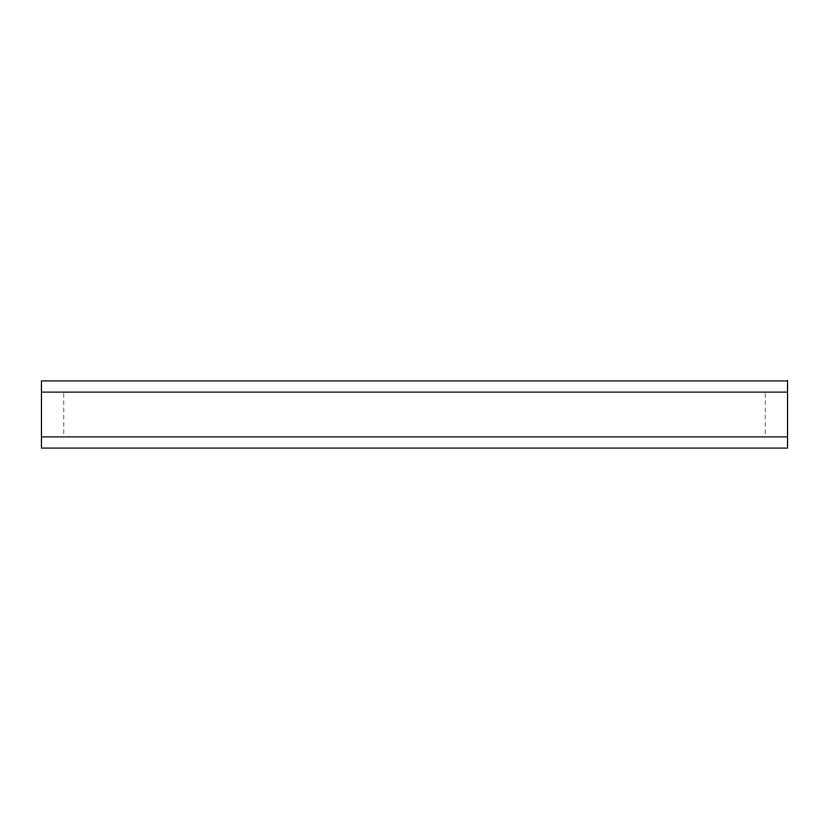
<?xml version="1.0" encoding="UTF-8"?>
<svg xmlns="http://www.w3.org/2000/svg" width="829" height="829" viewBox="0 0 829 829"><rect width="100%" height="100%" fill="white"/><g stroke="black" fill="none" stroke-linecap="round" stroke-linejoin="round"><path stroke-width="0.62" stroke-dasharray="4.14 3.11" d="M765.167 393.392L765.167 435.608M63.833 393.392L63.833 435.608"/><path stroke-width="1.24" d="M41.45 392.117L787.55 392.117M41.45 436.883L787.55 436.883M787.55 380.925L41.45 380.925L41.45 448.074L787.55 448.074L787.55 380.925"/></g></svg>
